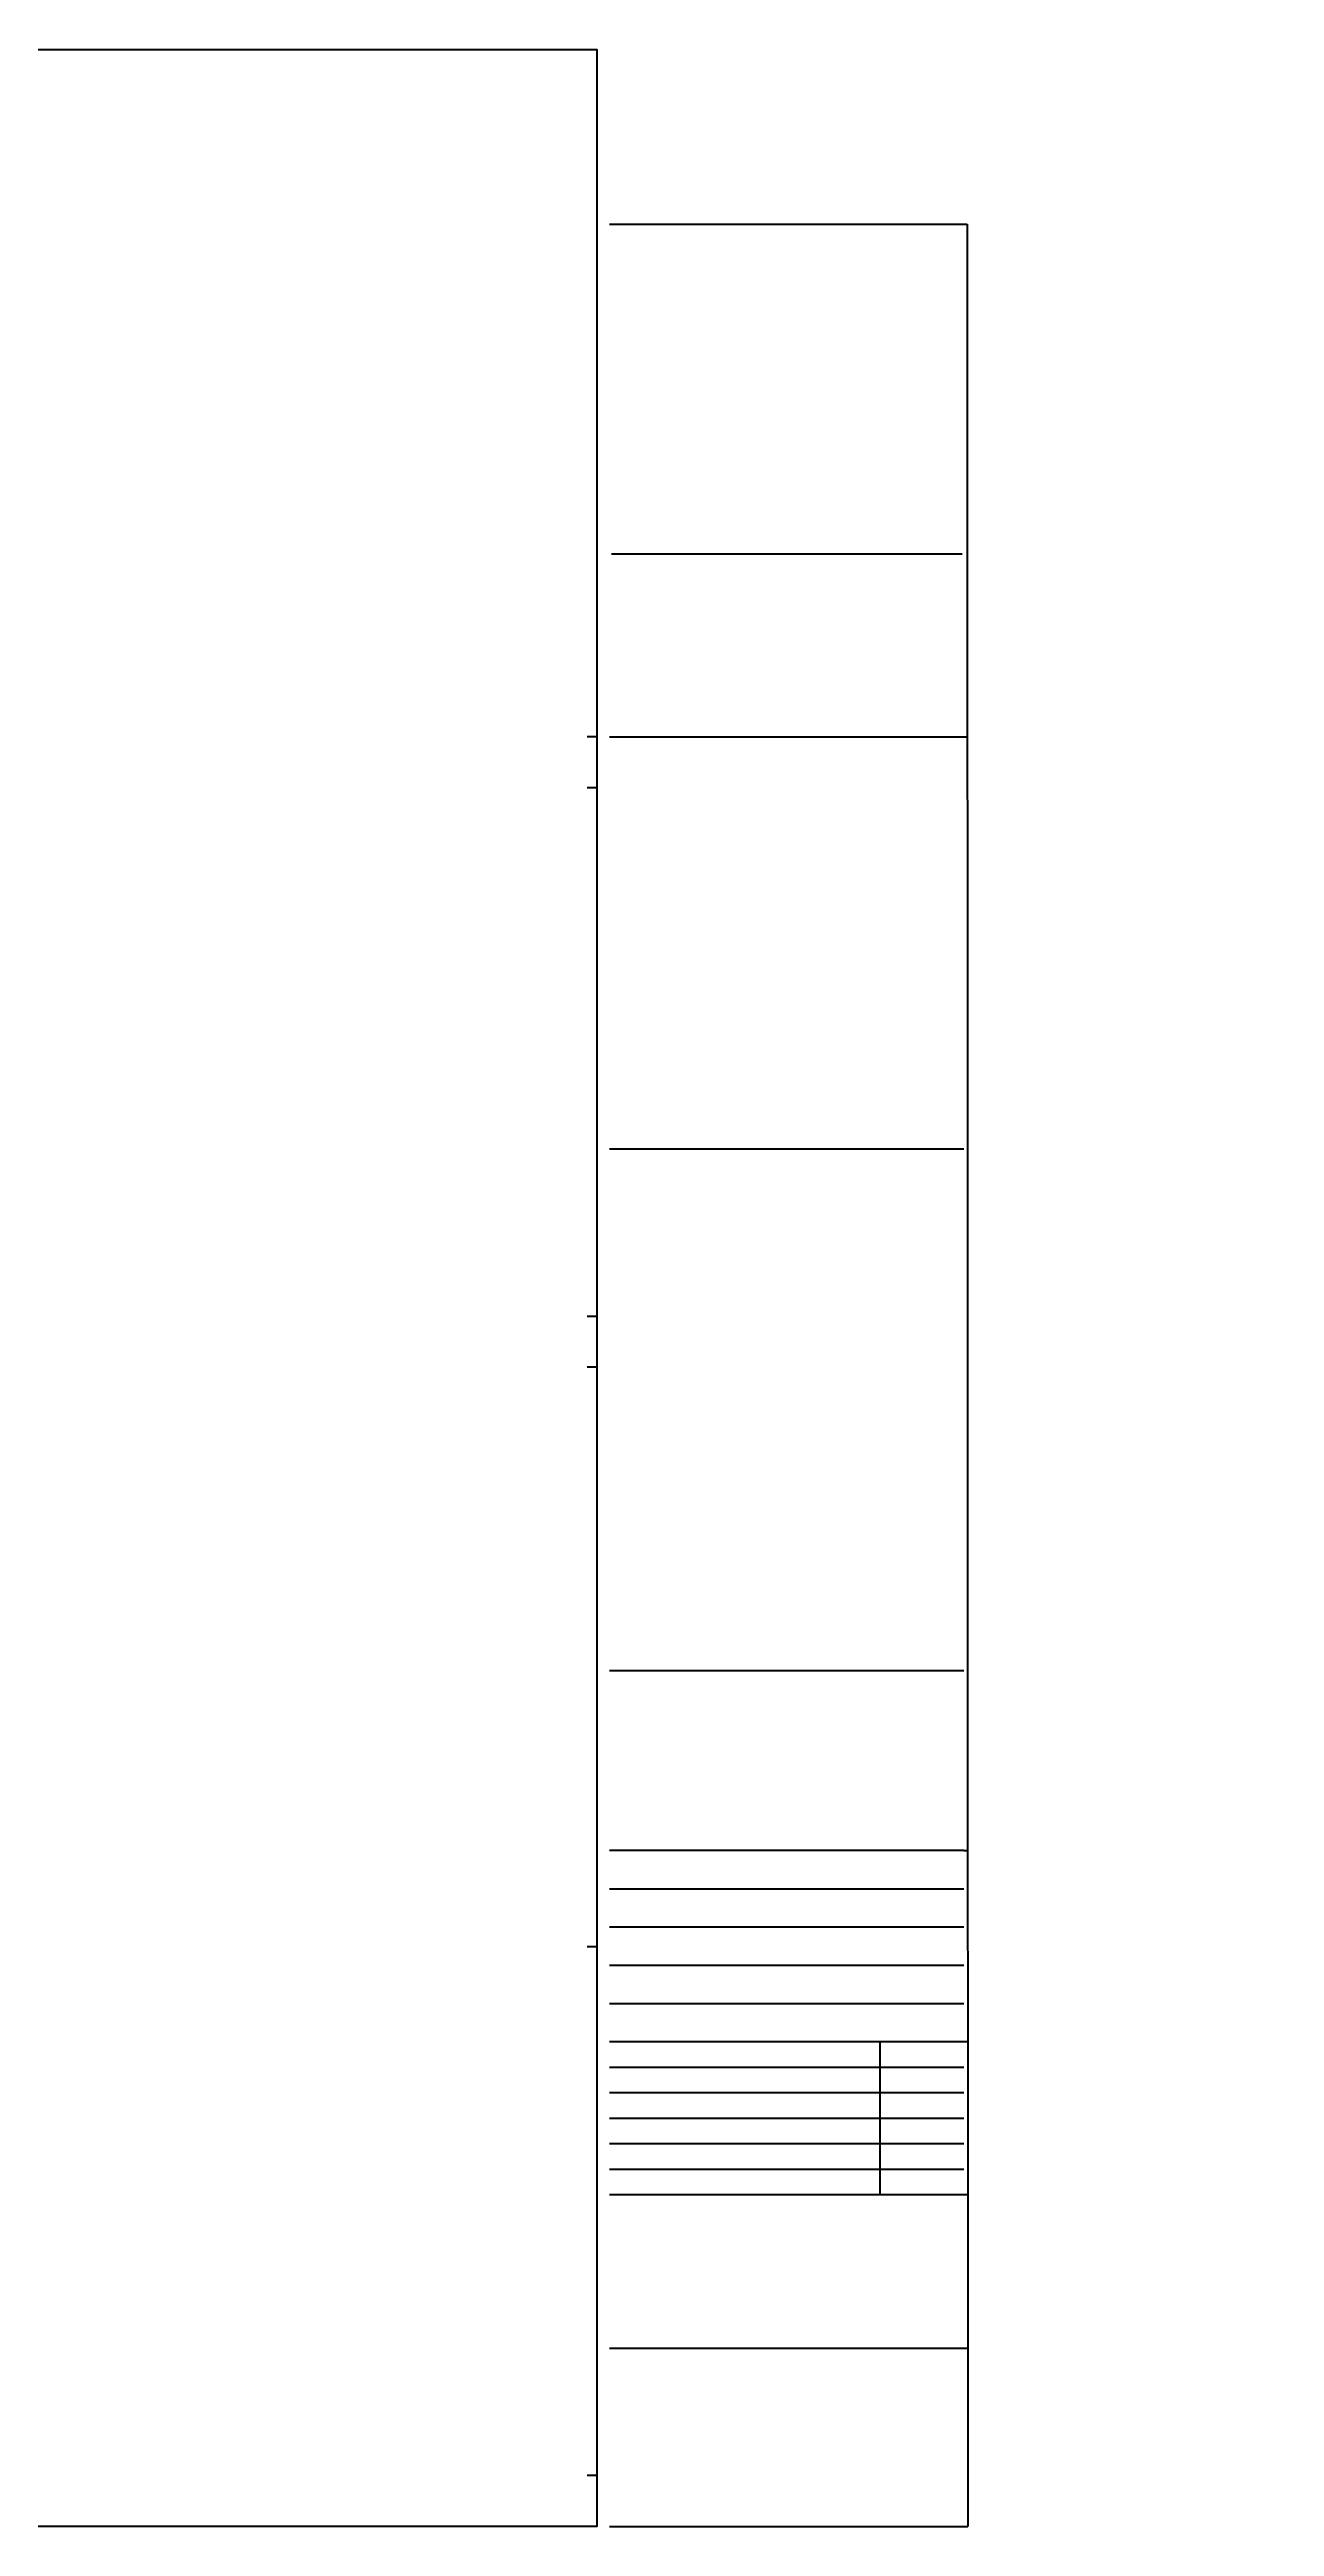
# Model space of a CAD drawing. Header units: metres. Extents: x -74409 to 1016817, y -66838 to 229698.
# Drawn here: x 104441 to 164530, y 108165 to 229698 of the extents above; entities that cross this region are included whole.
import ezdxf
from ezdxf.enums import TextEntityAlignment as Align

# ---------------------------------------------------------------- set-up
doc = ezdxf.new("R2010")
doc.units = ezdxf.units.M
for name, color, linetype in [('B036', 5, 'Continuous'), ('B042-1', 5, 'Continuous'), ('TEXTS', 240, 'Continuous')]:
    doc.layers.add(name, color=color, linetype=linetype)
doc.styles.add('TEXTS', font='arial.ttf')

msp = doc.modelspace()

# ---------------------------------------------------------------- linework, layer by layer
at = {"layer": 'B036'}
for p, q in [((131912.65361, 221133.47183, 1289530), (149460.88041, 221133.47183, 1289530)), ((131912.65361, 195977.22183, 1289530), (149460.88041, 195977.22183, 1289530)), ((149291.98867, 175736.01647, 1289530), (131912.65361, 175736.01647, 1289530)), ((149291.98867, 150152.28697, 1289530), (131912.65361, 150152.28697, 1289530)), ((149291.98867, 141328.17267, 1289530), (131912.65361, 141328.17267, 1289530)), ((149291.98867, 141328.17267, 1289530), (149487.12579, 141328.17267, 1289530)), ((131912.65361, 131953.23267, 1289530), (149487.12579, 131953.23267, 1289530)), ((131912.65361, 124453.23267, 1289530), (149487.12579, 124453.23267, 1289530)), ((131912.65361, 116914.72183, 1289530), (149487.12579, 116914.72183, 1289530)), ((131912.65361, 108164.72183, 1289530), (149487.12579, 108164.72183, 1289530))]:
    msp.add_line(p, q, dxfattribs=at)
at = {"layer": 'B036', "color": 2, "linetype": 'Continuous'}
for p, q in [((131912.65361, 139453.18467, 1289530), (149291.98867, 139453.18467, 1289530)), ((131912.65361, 137578.19667, 1289530), (149291.98867, 137578.19667, 1289530)), ((131912.65361, 135703.20867, 1289530), (149291.98867, 135703.20867, 1289530)), ((131912.65361, 133828.22067, 1289530), (149291.98867, 133828.22067, 1289530))]:
    msp.add_line(p, q, dxfattribs=at)
at = {"layer": 'B036', "color": 3, "linetype": 'Continuous'}
for p, q in [((145165.5538, 131953.23267, 1289530), (145165.5538, 124453.23267, 1289530)), ((131912.65361, 130703.16867, 1289530), (149291.98867, 130703.16867, 1289530))]:
    msp.add_line(p, q, dxfattribs=at)
at = {"layer": 'B036', "elevation": 1289530}
msp.add_lwpolyline([(-20587.34639, 108164.72183), (-20587.34639, 229698.32955), (131287.65361, 229698.32955), (131287.65361, 108164.72183)], close=True, dxfattribs=at)
for points in [[(149460.88041, 221133.47183), (149487.12579, 108164.72183)], [(149203.94021, 204929.88272), (132004.79473, 204929.88272)]]:
    msp.add_lwpolyline(points, dxfattribs=at)
at = {"layer": 'B036', "color": 12, "elevation": 1289530}
for points in [[(131287.65361, 195977.22183), (130818.90361, 195977.22183)], [(131287.65361, 193477.22183), (130818.90361, 193477.22183)], [(131287.65361, 167539.72183), (130818.90361, 167539.72183)], [(131287.65361, 165039.72183), (130818.90361, 165039.72183)], [(131287.65361, 136602.22183), (130818.90361, 136602.22183)], [(131287.65361, 110664.72183), (130818.90361, 110664.72183)]]:
    msp.add_lwpolyline(points, dxfattribs=at)
at = {"layer": 'B042-1', "color": 2, "linetype": 'Continuous'}
for p, q in [((131912.65361, 139453.18467, 1289530), (149291.98867, 139453.18467, 1289530)), ((131912.65361, 129453.17667, 1289530), (149291.98867, 129453.17667, 1289530)), ((131912.65361, 128203.18467, 1289530), (149291.98867, 128203.18467, 1289530)), ((131912.65361, 126953.19267, 1289530), (149291.98867, 126953.19267, 1289530)), ((131912.65361, 125703.20067, 1289530), (149291.98867, 125703.20067, 1289530))]:
    msp.add_line(p, q, dxfattribs=at)

# ---------------------------------------------------------------- texts
at = {"layer": 'TEXTS', "style": 'TEXTS'}
for s, p in [('SHUMMON ENGINEERING', (164528.9407, 212284.28874)), ('MODESTO, CA 95356', (164528.9407, 212283.99562)), ('CALCULATIONS BY', (164528.94932, 212284.55904)), ('TITLE 24 ENERGY', (164528.94932, 212284.71618)), ('4225 NOAH CT', (164528.9407, 212284.14224))]:
    msp.add_text(s, height=0.09375, dxfattribs=at).set_placement(p, align=Align.TOP_CENTER)

doc.saveas('drawing.dxf')
